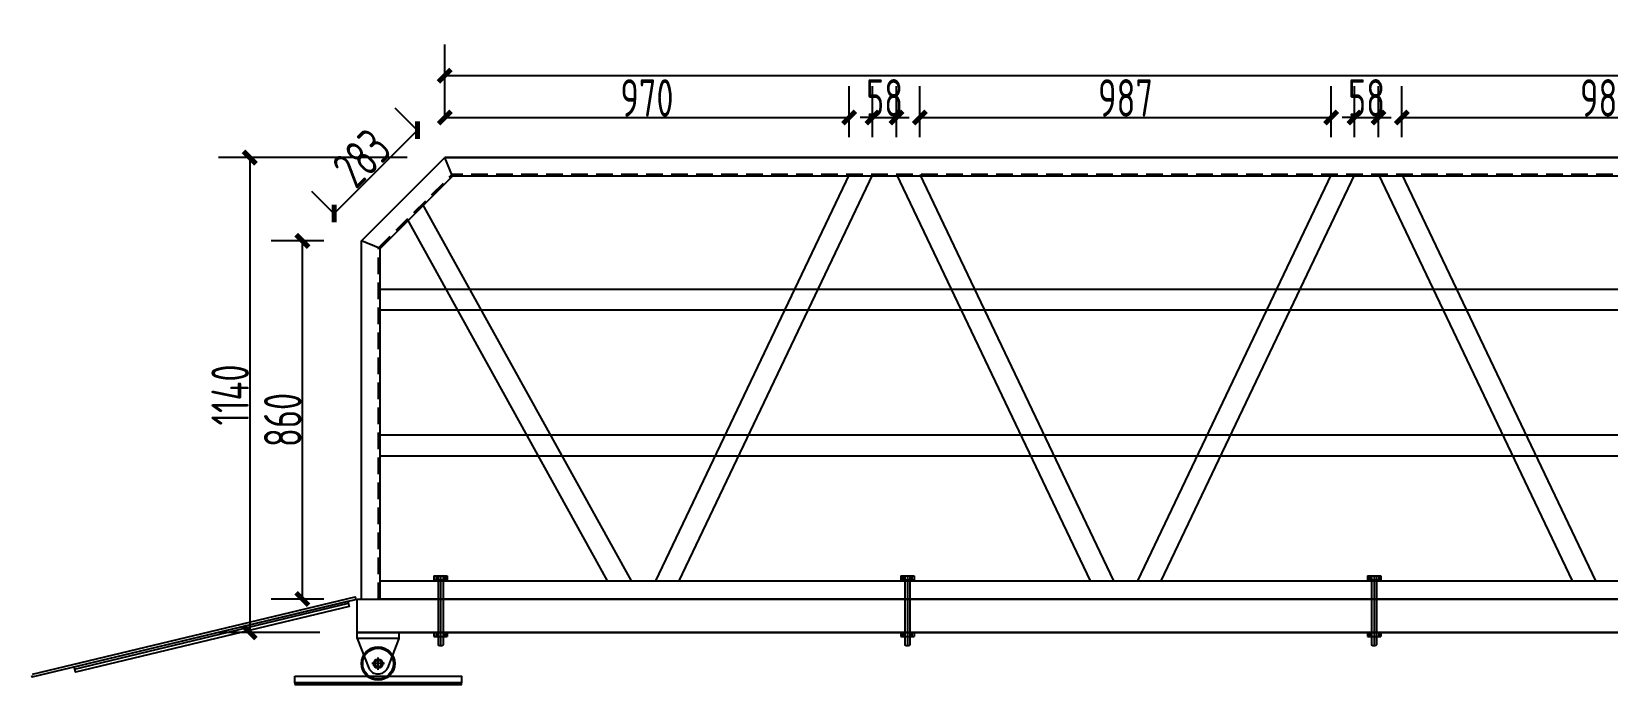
# Model space of a CAD drawing. Header units: millimetres. Extents: x -1871197 to -1180782, y 1281217 to 1543414.
# Drawn here: x -1267081 to -1263300, y 1461642 to 1463210 of the extents above; entities that cross this region are included whole.
import ezdxf

# ---------------------------------------------------------------- set-up
doc = ezdxf.new("R2010")
doc.units = ezdxf.units.MM
doc.header["$LTSCALE"] = 10
doc.linetypes.add('BLTA11-LD-L-4001_Plot Plan for Seawater Intake System_20140729$0$key plan$0${ Wide Dash }', pattern=[12, 4, -2, 4, -2])
doc.linetypes.add('CENTER2', pattern=[28.575, 19.05, -3.175, 3.175, -3.175])
doc.layers.get('0').update_dxf_attribs({"linetype": 'CONTINUOUS'})
doc.layers.get('DEFPOINTS').update_dxf_attribs({"linetype": 'CONTINUOUS'})
doc.layers.add('W-STEEL_FRAME钢架', color=3, linetype='CONTINUOUS')
doc.styles.get("Standard").update_dxf_attribs({"font": 'tssdeng.shx', "width": 0.7, "bigfont": 'hztxt.shx'})
doc.dimstyles.new('W__30', dxfattribs={"dimtxt": 90, "dimasz": 30, "dimexe": 75, "dimexo": 90, "dimgap": 2, "dimtad": 1, "dimdec": 0, "dimzin": 0, "dimdsep": 46, "dimtxsty": 'Standard', "dimblk": 'ARCHTICK', "dimcen": 0.09, "dimclrd": 1, "dimclre": 1, "dimclrt": 2, "dimadec": 0, "dimazin": 0, "dimtfac": 1, "dimtdec": 0, "dimtix": 1, "dimtmove": 2, "dimatfit": 3, "dimldrblk": 'ARCHTICK', "dimfxl": 1, "dimtolj": 1, "dimtzin": 0, "dimarcsym": 0})

# ---------------------------------------------------------------- blocks, each defined once
blk = doc.blocks.new('滚轮支架 -left')
for p, q in [((-50, 10), (-22.4, 81)), ((50, 10), (22.4, 81))]:
    blk.add_line(p, q)
at = {"color": 3, "linetype": 'CENTER2'}
for p, q in [((0, 85), (0, 55)), ((-15, 70), (15, 70))]:
    blk.add_line(p, q, dxfattribs=at)
blk.add_lwpolyline([(-50, 10), (50, 10), (50, -5), (-50, -5)], close=True)
blk.add_circle((0, 70), 11)
blk.add_arc((0, 70), 25, 26.1956, 153.8044)
blk = doc.blocks.new('滚轮')
for radius in [40, 37, 9, 8]:
    blk.add_circle((0, 0), radius)
blk = doc.blocks.new('_ARCHTICK')
at = {"color": 0, "linetype": 'ByBlock', "const_width": 0.4}
blk.add_lwpolyline([(-0.5, -0.5), (0.5, 0.5)], dxfattribs=at)
blk = doc.blocks.new('*D127')
at = {"layer": 'DEFPOINTS', "color": 0, "transparency": 16777216}
for p in [(-1266431.4, 1462707.4), (-1266289.7, 1462707.4), (-1266289.7, 1461847.4)]:
    blk.add_point(p, dxfattribs=at)
at = {"layer": 'W-STEEL_FRAME钢架', "color": 1, "lineweight": -2, "transparency": 16777216}
for p, q in [((-1266379.7, 1462707.4), (-1266506.4, 1462707.4)), ((-1266431.4, 1461847.4), (-1266431.4, 1462707.4)), ((-1266379.7, 1461847.4), (-1266506.4, 1461847.4))]:
    blk.add_line(p, q, dxfattribs=at)
at = {"layer": 'W-STEEL_FRAME钢架', "color": 1, "lineweight": -2, "transparency": 16777216, "xscale": 30, "yscale": 30, "zscale": 30}
for p, rotation in [((-1266431.4, 1462707.4), 90), ((-1266431.4, 1461847.4), 270)]:
    blk.add_blockref('_ARCHTICK', p, dxfattribs=dict(at, rotation=rotation))
at = {"layer": 'W-STEEL_FRAME钢架', "color": 7, "transparency": 16777216, "insert": (-1266478.4, 1462277.4), "char_height": 90, "attachment_point": 5, "rotation": 90}
blk.add_mtext('\\A1;860', dxfattribs=at)
blk = doc.blocks.new('*D128')
at = {"layer": 'DEFPOINTS', "color": 0, "transparency": 16777216}
for p in [(-1266155.5, 1462973.3), (-1266089.7, 1462907.4), (-1266289.7, 1462707.4)]:
    blk.add_point(p, dxfattribs=at)
at = {"layer": 'W-STEEL_FRAME钢架', "color": 1, "lineweight": -2, "transparency": 16777216}
for p, q in [((-1266153.3, 1462971.1), (-1266208.6, 1463026.3)), ((-1266355.5, 1462773.3), (-1266155.5, 1462973.3)), ((-1266353.3, 1462771.1), (-1266408.6, 1462826.3))]:
    blk.add_line(p, q, dxfattribs=at)
at = {"layer": 'W-STEEL_FRAME钢架', "color": 1, "lineweight": -2, "transparency": 16777216, "xscale": 30, "yscale": 30, "zscale": 30}
for p, rotation in [((-1266155.5, 1462973.3), 45), ((-1266355.5, 1462773.3), 225)]:
    blk.add_blockref('_ARCHTICK', p, dxfattribs=dict(at, rotation=rotation))
at = {"layer": 'W-STEEL_FRAME钢架', "color": 7, "transparency": 16777216, "insert": (-1266288.8, 1462906.5), "char_height": 90, "attachment_point": 5, "rotation": 45}
blk.add_mtext('\\A1;283', dxfattribs=at)
blk = doc.blocks.new('*D120')
at = {"layer": 'DEFPOINTS', "color": 0, "transparency": 16777216}
for p in [(-1254509.7, 1463104.1), (-1266089.7, 1462907.4), (-1254509.7, 1462907.4)]:
    blk.add_point(p, dxfattribs=at)
at = {"layer": 'W-STEEL_FRAME钢架', "color": 1, "lineweight": -2, "transparency": 16777216}
for p, q in [((-1266089.7, 1462997.4), (-1266089.7, 1463179.1)), ((-1254509.7, 1462997.4), (-1254509.7, 1463179.1)), ((-1266089.7, 1463104.1), (-1254509.7, 1463104.1))]:
    blk.add_line(p, q, dxfattribs=at)
at = {"layer": 'W-STEEL_FRAME钢架', "color": 1, "lineweight": -2, "transparency": 16777216, "xscale": 30, "yscale": 30, "zscale": 30, "rotation": 180}
blk.add_blockref('_ARCHTICK', (-1266089.7, 1463104.1), dxfattribs=at)
at = {"layer": 'W-STEEL_FRAME钢架', "color": 1, "lineweight": -2, "transparency": 16777216, "xscale": 30, "yscale": 30, "zscale": 30}
blk.add_blockref('_ARCHTICK', (-1254509.7, 1463104.1), dxfattribs=at)
at = {"layer": 'W-STEEL_FRAME钢架', "color": 7, "transparency": 16777216, "insert": (-1260299.7, 1463151.1), "char_height": 90, "attachment_point": 5}
blk.add_mtext('\\A1;11580', dxfattribs=at)
blk = doc.blocks.new('*D121')
at = {"layer": 'DEFPOINTS', "color": 0, "transparency": 16777216}
for p in [(-1266089.7, 1462907.4), (-1266557.7, 1461767.4), (-1266299.7, 1461767.4)]:
    blk.add_point(p, dxfattribs=at)
at = {"layer": 'W-STEEL_FRAME钢架', "color": 1, "lineweight": -2, "transparency": 16777216}
for p, q in [((-1266179.7, 1462907.4), (-1266632.7, 1462907.4)), ((-1266557.7, 1462907.4), (-1266557.7, 1461767.4)), ((-1266389.7, 1461767.4), (-1266632.7, 1461767.4))]:
    blk.add_line(p, q, dxfattribs=at)
at = {"layer": 'W-STEEL_FRAME钢架', "color": 1, "lineweight": -2, "transparency": 16777216, "xscale": 30, "yscale": 30, "zscale": 30}
for p, rotation in [((-1266557.7, 1462907.4), 90), ((-1266557.7, 1461767.4), 270)]:
    blk.add_blockref('_ARCHTICK', p, dxfattribs=dict(at, rotation=rotation))
at = {"layer": 'W-STEEL_FRAME钢架', "color": 7, "transparency": 16777216, "insert": (-1266604.7, 1462337.4), "char_height": 90, "attachment_point": 5, "rotation": 90}
blk.add_mtext('\\A1;1140', dxfattribs=at)
blk = doc.blocks.new('*D122')
at = {"layer": 'DEFPOINTS', "color": 0, "transparency": 16777216}
for p in [(-1265119.2, 1463003.6), (-1266089.7, 1462907.4), (-1265119.2, 1462866.4)]:
    blk.add_point(p, dxfattribs=at)
at = {"layer": 'W-STEEL_FRAME钢架', "color": 1, "lineweight": -2, "transparency": 16777216}
for p, q in [((-1266089.7, 1462997.4), (-1266089.7, 1463078.6)), ((-1265119.2, 1462956.4), (-1265119.2, 1463078.6)), ((-1266089.7, 1463003.6), (-1265119.2, 1463003.6))]:
    blk.add_line(p, q, dxfattribs=at)
at = {"layer": 'W-STEEL_FRAME钢架', "color": 1, "lineweight": -2, "transparency": 16777216, "xscale": 30, "yscale": 30, "zscale": 30, "rotation": 180}
blk.add_blockref('_ARCHTICK', (-1266089.7, 1463003.6), dxfattribs=at)
at = {"layer": 'W-STEEL_FRAME钢架', "color": 1, "lineweight": -2, "transparency": 16777216, "xscale": 30, "yscale": 30, "zscale": 30}
blk.add_blockref('_ARCHTICK', (-1265119.2, 1463003.6), dxfattribs=at)
at = {"layer": 'W-STEEL_FRAME钢架', "color": 7, "transparency": 16777216, "insert": (-1265604.5, 1463050.6), "char_height": 90, "attachment_point": 5}
blk.add_mtext('\\A1;970', dxfattribs=at)
blk = doc.blocks.new('*D116')
at = {"layer": 'DEFPOINTS', "color": 0, "transparency": 16777216}
for p in [(-1265005.6, 1463003.6), (-1265063.2, 1462866.4), (-1265005.6, 1462866.4)]:
    blk.add_point(p, dxfattribs=at)
at = {"layer": 'W-STEEL_FRAME钢架', "color": 1, "lineweight": -2, "transparency": 16777216}
for p, q in [((-1265063.2, 1462956.4), (-1265063.2, 1463078.6)), ((-1265005.6, 1462956.4), (-1265005.6, 1463078.6)), ((-1265063.2, 1463003.6), (-1265093.2, 1463003.6)), ((-1265063.2, 1463003.6), (-1265005.6, 1463003.6)), ((-1265005.6, 1463003.6), (-1264975.6, 1463003.6))]:
    blk.add_line(p, q, dxfattribs=at)
at = {"layer": 'W-STEEL_FRAME钢架', "color": 1, "lineweight": -2, "transparency": 16777216, "xscale": 30, "yscale": 30, "zscale": 30}
blk.add_blockref('_ARCHTICK', (-1265063.2, 1463003.6), dxfattribs=at)
at = {"layer": 'W-STEEL_FRAME钢架', "color": 1, "lineweight": -2, "transparency": 16777216, "xscale": 30, "yscale": 30, "zscale": 30, "rotation": 180}
blk.add_blockref('_ARCHTICK', (-1265005.6, 1463003.6), dxfattribs=at)
at = {"layer": 'W-STEEL_FRAME钢架', "color": 7, "transparency": 16777216, "insert": (-1265034.4, 1463050.6), "char_height": 90, "attachment_point": 5}
blk.add_mtext('\\A1;58', dxfattribs=at)
blk = doc.blocks.new('*D123')
at = {"layer": 'DEFPOINTS', "color": 0, "transparency": 16777216}
for p in [(-1263962.8, 1463003.6), (-1264949.5, 1462866.4), (-1263962.8, 1462866.4)]:
    blk.add_point(p, dxfattribs=at)
at = {"layer": 'W-STEEL_FRAME钢架', "color": 1, "lineweight": -2, "transparency": 16777216}
for p, q in [((-1264949.5, 1462956.4), (-1264949.5, 1463078.6)), ((-1263962.8, 1462956.4), (-1263962.8, 1463078.6)), ((-1264949.5, 1463003.6), (-1263962.8, 1463003.6))]:
    blk.add_line(p, q, dxfattribs=at)
at = {"layer": 'W-STEEL_FRAME钢架', "color": 1, "lineweight": -2, "transparency": 16777216, "xscale": 30, "yscale": 30, "zscale": 30, "rotation": 180}
blk.add_blockref('_ARCHTICK', (-1264949.5, 1463003.6), dxfattribs=at)
at = {"layer": 'W-STEEL_FRAME钢架', "color": 1, "lineweight": -2, "transparency": 16777216, "xscale": 30, "yscale": 30, "zscale": 30}
blk.add_blockref('_ARCHTICK', (-1263962.8, 1463003.6), dxfattribs=at)
at = {"layer": 'W-STEEL_FRAME钢架', "color": 7, "transparency": 16777216, "insert": (-1264456.1, 1463050.6), "char_height": 90, "attachment_point": 5}
blk.add_mtext('\\A1;987', dxfattribs=at)
blk = doc.blocks.new('*D117')
at = {"layer": 'DEFPOINTS', "color": 0, "transparency": 16777216}
for p in [(-1263849.1, 1463003.6), (-1263906.7, 1462866.4), (-1263849.1, 1462866.4)]:
    blk.add_point(p, dxfattribs=at)
at = {"layer": 'W-STEEL_FRAME钢架', "color": 1, "lineweight": -2, "transparency": 16777216}
for p, q in [((-1263906.7, 1462956.4), (-1263906.7, 1463078.6)), ((-1263849.1, 1462956.4), (-1263849.1, 1463078.6)), ((-1263906.7, 1463003.6), (-1263936.7, 1463003.6)), ((-1263906.7, 1463003.6), (-1263849.1, 1463003.6)), ((-1263849.1, 1463003.6), (-1263819.1, 1463003.6))]:
    blk.add_line(p, q, dxfattribs=at)
at = {"layer": 'W-STEEL_FRAME钢架', "color": 1, "lineweight": -2, "transparency": 16777216, "xscale": 30, "yscale": 30, "zscale": 30}
blk.add_blockref('_ARCHTICK', (-1263906.7, 1463003.6), dxfattribs=at)
at = {"layer": 'W-STEEL_FRAME钢架', "color": 1, "lineweight": -2, "transparency": 16777216, "xscale": 30, "yscale": 30, "zscale": 30, "rotation": 180}
blk.add_blockref('_ARCHTICK', (-1263849.1, 1463003.6), dxfattribs=at)
at = {"layer": 'W-STEEL_FRAME钢架', "color": 7, "transparency": 16777216, "insert": (-1263877.9, 1463050.6), "char_height": 90, "attachment_point": 5}
blk.add_mtext('\\A1;58', dxfattribs=at)
blk = doc.blocks.new('*D124')
at = {"layer": 'DEFPOINTS', "color": 0, "transparency": 16777216}
for p in [(-1262806.3, 1463003.6), (-1263793, 1462866.4), (-1262806.3, 1462866.4)]:
    blk.add_point(p, dxfattribs=at)
at = {"layer": 'W-STEEL_FRAME钢架', "color": 1, "lineweight": -2, "transparency": 16777216}
for p, q in [((-1263793, 1462956.4), (-1263793, 1463078.6)), ((-1262806.3, 1462956.4), (-1262806.3, 1463078.6)), ((-1263793, 1463003.6), (-1262806.3, 1463003.6))]:
    blk.add_line(p, q, dxfattribs=at)
at = {"layer": 'W-STEEL_FRAME钢架', "color": 1, "lineweight": -2, "transparency": 16777216, "xscale": 30, "yscale": 30, "zscale": 30, "rotation": 180}
blk.add_blockref('_ARCHTICK', (-1263793, 1463003.6), dxfattribs=at)
at = {"layer": 'W-STEEL_FRAME钢架', "color": 1, "lineweight": -2, "transparency": 16777216, "xscale": 30, "yscale": 30, "zscale": 30}
blk.add_blockref('_ARCHTICK', (-1262806.3, 1463003.6), dxfattribs=at)
at = {"layer": 'W-STEEL_FRAME钢架', "color": 7, "transparency": 16777216, "insert": (-1263299.7, 1463050.6), "char_height": 90, "attachment_point": 5}
blk.add_mtext('\\A1;987', dxfattribs=at)

msp = doc.modelspace()

# ---------------------------------------------------------------- linework, layer by layer
at = {"color": 4}
for p, q in [((-1266289.7, 1462707.4), (-1266089.7, 1462907.4)), ((-1266089.7, 1462907.4), (-1260105.8, 1462907.4)), ((-1260105.8, 1462907.4), (-1266089.7, 1462907.4)), ((-1266071, 1462862.4), (-1266089.7, 1462907.4)), ((-1266244.7, 1462688.8), (-1266071, 1462862.4)), ((-1260071, 1462862.4), (-1266071, 1462862.4)), ((-1266289.7, 1461847.4), (-1266289.7, 1462707.4)), ((-1266244.7, 1462688.8), (-1266289.7, 1462707.4)), ((-1266244.7, 1461847.4), (-1266244.7, 1462688.8))]:
    msp.add_line(p, q, dxfattribs=at)
at = {"color": 8, "linetype": 'BLTA11-LD-L-4001_Plot Plan for Seawater Intake System_20140729$0$key plan$0${ Wide Dash }'}
for p, q in [((-1266248.7, 1462690.5), (-1266072.7, 1462866.4)), ((-1260526.7, 1462866.4), (-1266072.7, 1462866.4)), ((-1266248.7, 1461847.4), (-1266248.7, 1462690.5))]:
    msp.add_line(p, q, dxfattribs=at)
at = {"color": 0}
for p, q in [((-1265119.2, 1462866.4), (-1265583.8, 1461891.4)), ((-1265063.2, 1462866.4), (-1265527.7, 1461891.4)), ((-1265005.6, 1462866.4), (-1264541, 1461891.4)), ((-1264949.5, 1462866.4), (-1264484.9, 1461891.4)), ((-1263962.8, 1462866.4), (-1264427.3, 1461891.4)), ((-1263906.7, 1462866.4), (-1264371.3, 1461891.4)), ((-1263849.1, 1462866.4), (-1263384.5, 1461891.4)), ((-1263793, 1462866.4), (-1263328.5, 1461891.4)), ((-1265641.4, 1461891.4), (-1266143, 1462796.1)), ((-1265699.5, 1461891.4), (-1266179.5, 1462759.6)), ((-1266243.9, 1462591.5), (-1260244.7, 1462591.5)), ((-1266243.9, 1462541.5), (-1260244.7, 1462541.5)), ((-1266244.7, 1462241.4), (-1260244.7, 1462241.4)), ((-1266244.7, 1462191.4), (-1260244.7, 1462191.4))]:
    msp.add_line(p, q, dxfattribs=at)
at = {"color": 1}
for p, q in [((-1266115.7, 1461903.4), (-1266115.7, 1461893.4)), ((-1266115.7, 1461903.4), (-1266083.7, 1461903.4)), ((-1266115.7, 1461893.4), (-1266083.7, 1461893.4)), ((-1266115.7, 1461891.4), (-1266083.7, 1461891.4)), ((-1266110.7, 1461903.4), (-1266110.7, 1461893.4)), ((-1266105.7, 1461903.4), (-1266105.7, 1461737.8)), ((-1266099.7, 1461903.4), (-1266099.7, 1461737.8)), ((-1266093.7, 1461903.4), (-1266093.7, 1461737.8)), ((-1266088.7, 1461903.4), (-1266088.7, 1461893.4)), ((-1266083.7, 1461903.4), (-1266083.7, 1461893.4)), ((-1264995.7, 1461903.4), (-1264995.7, 1461893.4)), ((-1264995.7, 1461903.4), (-1264963.7, 1461903.4)), ((-1264995.7, 1461893.4), (-1264963.7, 1461893.4)), ((-1264995.7, 1461891.4), (-1264963.7, 1461891.4)), ((-1264990.7, 1461903.4), (-1264990.7, 1461893.4)), ((-1264985.7, 1461903.4), (-1264985.7, 1461737.8)), ((-1264979.7, 1461903.4), (-1264979.7, 1461737.8)), ((-1264973.7, 1461903.4), (-1264973.7, 1461737.8)), ((-1264968.7, 1461903.4), (-1264968.7, 1461893.4)), ((-1264963.7, 1461903.4), (-1264963.7, 1461893.4)), ((-1263875.7, 1461903.4), (-1263875.7, 1461893.4)), ((-1263875.7, 1461903.4), (-1263843.7, 1461903.4)), ((-1263875.7, 1461893.4), (-1263843.7, 1461893.4)), ((-1263875.7, 1461891.4), (-1263843.7, 1461891.4)), ((-1263870.7, 1461903.4), (-1263870.7, 1461893.4)), ((-1263865.7, 1461903.4), (-1263865.7, 1461737.8)), ((-1263859.7, 1461903.4), (-1263859.7, 1461737.8)), ((-1263853.7, 1461903.4), (-1263853.7, 1461737.8)), ((-1263848.7, 1461903.4), (-1263848.7, 1461893.4)), ((-1263843.7, 1461903.4), (-1263843.7, 1461893.4)), ((-1266115.7, 1461767.4), (-1266115.7, 1461757.4)), ((-1266115.7, 1461767.4), (-1266083.7, 1461767.4)), ((-1266110.7, 1461767.4), (-1266110.7, 1461757.4)), ((-1266088.7, 1461767.4), (-1266088.7, 1461757.4)), ((-1266083.7, 1461767.4), (-1266083.7, 1461757.4)), ((-1264995.7, 1461767.4), (-1264995.7, 1461757.4)), ((-1264995.7, 1461767.4), (-1264963.7, 1461767.4)), ((-1264990.7, 1461767.4), (-1264990.7, 1461757.4)), ((-1264968.7, 1461767.4), (-1264968.7, 1461757.4)), ((-1264963.7, 1461767.4), (-1264963.7, 1461757.4)), ((-1263875.7, 1461767.4), (-1263875.7, 1461757.4)), ((-1263875.7, 1461767.4), (-1263843.7, 1461767.4)), ((-1263870.7, 1461767.4), (-1263870.7, 1461757.4)), ((-1263848.7, 1461767.4), (-1263848.7, 1461757.4)), ((-1263843.7, 1461767.4), (-1263843.7, 1461757.4)), ((-1266115.7, 1461757.4), (-1266083.7, 1461757.4)), ((-1266102.7, 1461734.8), (-1266105.7, 1461737.8)), ((-1266096.7, 1461734.8), (-1266102.7, 1461734.8)), ((-1266093.7, 1461737.8), (-1266096.7, 1461734.8)), ((-1264995.7, 1461757.4), (-1264963.7, 1461757.4)), ((-1264982.7, 1461734.8), (-1264985.7, 1461737.8)), ((-1264976.7, 1461734.8), (-1264982.7, 1461734.8)), ((-1264973.7, 1461737.8), (-1264976.7, 1461734.8)), ((-1263875.7, 1461757.4), (-1263843.7, 1461757.4)), ((-1263862.7, 1461734.8), (-1263865.7, 1461737.8)), ((-1263856.7, 1461734.8), (-1263862.7, 1461734.8)), ((-1263853.7, 1461737.8), (-1263856.7, 1461734.8))]:
    msp.add_line(p, q, dxfattribs=at)
at = {"color": 3}
for p, q in [((-1266299.7, 1461847.4), (-1260299.7, 1461847.4)), ((-1266299.7, 1461767.4), (-1260299.7, 1461767.4))]:
    msp.add_line(p, q, dxfattribs=at)
at = {"color": 4}
msp.add_lwpolyline([(-1266244.7, 1461891.4), (-1260299.7, 1461891.4), (-1260299.7, 1461847.4), (-1266244.7, 1461847.4)], close=True, dxfattribs=at)
msp.add_lwpolyline([(-1267081.3, 1461663.9), (-1267080.6, 1461661, 0.414214), (-1267079.4, 1461660.2), (-1266303.9, 1461846.4, 0.416514), (-1266303.2, 1461847.6), (-1266304.1, 1461851.5, 0.411917), (-1266305.3, 1461852.2), (-1267079.9, 1461666.3)], format="xyb")
for points in [[(-1266979.3, 1461684.3), (-1266322, 1461842), (-1266318.9, 1461829.4), (-1266976.2, 1461671.6)], [(-1266449.7, 1461662.4), (-1266049.7, 1461662.4), (-1266049.7, 1461646.2), (-1266449.7, 1461646.2)], [(-1266449.7, 1461642.2), (-1266049.7, 1461642.2), (-1266049.7, 1461646.2), (-1266449.7, 1461646.2)]]:
    msp.add_lwpolyline(points, close=True)
at = {"color": 3}
msp.add_lwpolyline([(-1266299.7, 1461847.4), (-1260299.7, 1461847.4), (-1260299.7, 1461767.4), (-1266299.7, 1461767.4)], close=True, dxfattribs=at)
msp.add_lwpolyline([(-1266978.1, 1461679.4), (-1266320.8, 1461837.2)])

# ---------------------------------------------------------------- block references
at = {"rotation": 180}
msp.add_blockref('滚轮支架 -left', (-1266249.7, 1461762.4), dxfattribs=at)
msp.add_blockref('滚轮支架 -left', (-1266249.7, 1461762.4), dxfattribs=at)
msp.add_blockref('滚轮', (-1266249.7, 1461692.4))

# ---------------------------------------------------------------- dimensions: what is measured, and where the dimension line sits
at = {"layer": 'W-STEEL_FRAME钢架'}
for p1, p2, distance, picture, middle in [((-1266089.7, 1462907.4), (-1254509.7, 1462907.4), 196.6, '*D120', (-1260299.7, 1463151.1)), ((-1266289.7, 1462707.4), (-1266089.7, 1462907.4), 93.1, '*D128', (-1266288.8, 1462906.5))]:
    dim = msp.add_aligned_dim(p1=p1, p2=p2, distance=distance, dimstyle='W__30', override={"dimclrt": 7}, dxfattribs=at)
    dim.commit()
    dim.dimension.update_dxf_attribs({"geometry": picture, "text_midpoint": middle})
for base, p1, p2, picture, middle in [((-1265119.2385, 1463003.5855), (-1266089.6758, 1462907.4476), (-1265119.2385, 1462866.4476), '*D122', (-1265604.4572, 1463050.5855)), ((-1265005.6, 1463003.6), (-1265063.2, 1462866.4), (-1265005.6, 1462866.4), '*D116', (-1265034.4, 1463050.6)), ((-1263962.8, 1463003.6), (-1264949.5, 1462866.4), (-1263962.8, 1462866.4), '*D123', (-1264456.1, 1463050.6)), ((-1263849.1, 1463003.6), (-1263906.7, 1462866.4), (-1263849.1, 1462866.4), '*D117', (-1263877.9, 1463050.6)), ((-1262806.3, 1463003.6), (-1263793, 1462866.4), (-1262806.3, 1462866.4), '*D124', (-1263299.7, 1463050.6))]:
    dim = msp.add_linear_dim(base=base, p1=p1, p2=p2, dimstyle='W__30', override={"dimclrt": 7}, dxfattribs=at)
    dim.commit()
    dim.dimension.update_dxf_attribs({"geometry": picture, "text_midpoint": middle})
for base, p1, p2, picture, middle in [((-1266557.7, 1461767.4), (-1266089.7, 1462907.4), (-1266299.7, 1461767.4), '*D121', (-1266604.7, 1462337.4)), ((-1266431.4, 1462707.4), (-1266289.7, 1461847.4), (-1266289.7, 1462707.4), '*D127', (-1266478.4, 1462277.4))]:
    dim = msp.add_linear_dim(base=base, p1=p1, p2=p2, angle=90, dimstyle='W__30', override={"dimclrt": 7}, dxfattribs=at)
    dim.commit()
    dim.dimension.update_dxf_attribs({"geometry": picture, "text_midpoint": middle})

doc.saveas('drawing.dxf')
